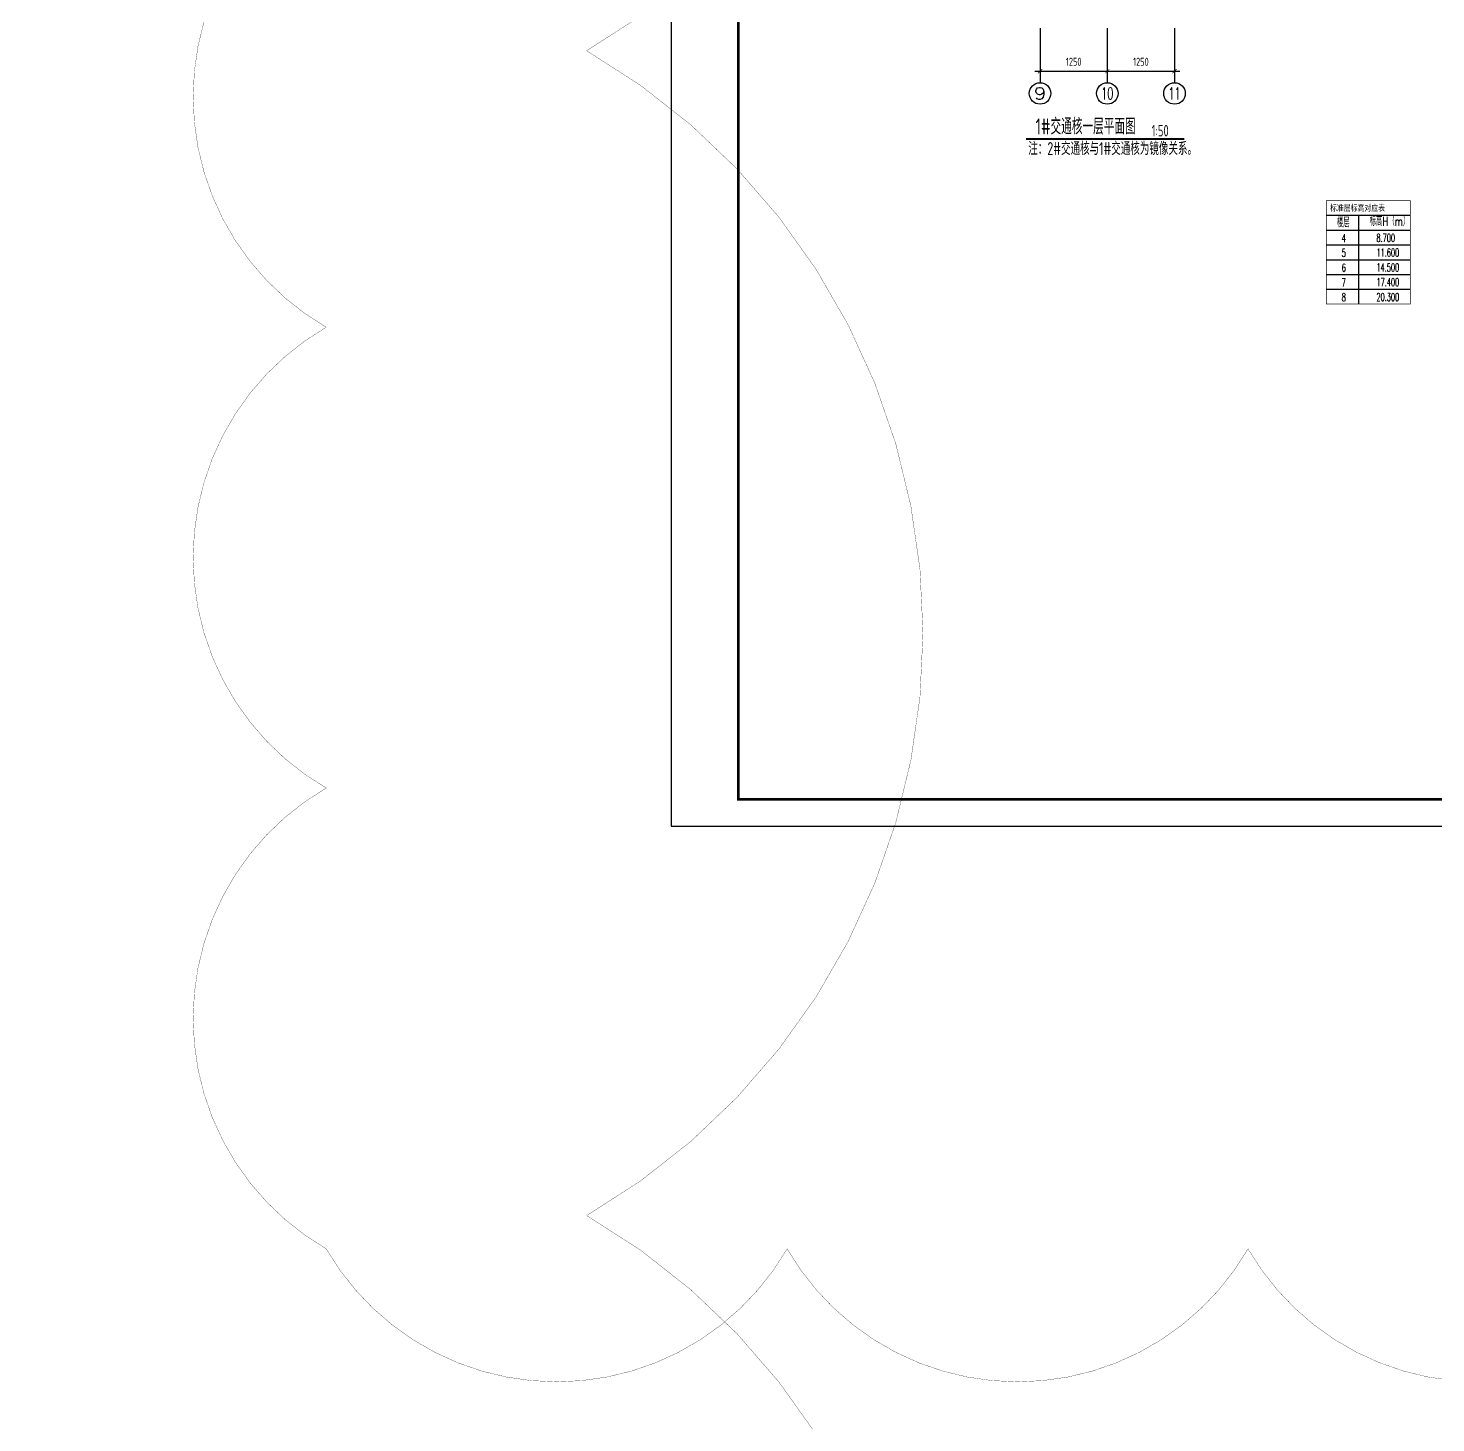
# Model space of a CAD drawing. Extents: x -668857 to 154266, y -275694 to 291306.
# Drawn here: x -39293 to -13122, y 185522 to 211459 of the extents above; entities that cross this region are included whole.
import ezdxf
from ezdxf.enums import TextEntityAlignment as Align

# ---------------------------------------------------------------- set-up
doc = ezdxf.new("R2010")
doc.units = 0
doc.header["$LTSCALE"] = 1000
doc.layers.get('0').update_dxf_attribs({"linetype": 'CONTINUOUS'})
doc.layers.get('DEFPOINTS').update_dxf_attribs({"linetype": 'CONTINUOUS'})
for name, color, linetype in [('-TK', 7, 'CONTINUOUS'), ('A-AXIS_TEXT', 7, 'CONTINUOUS'), ('AXIS', 3, 'CONTINUOUS'), ('C-Sheet-图框', 101, 'CONTINUOUS'), ('DIM_SYMB', 3, 'CONTINUOUS'), ('PUB_TEXT', 2, 'CONTINUOUS'), ('S-Y一般标注', 3, 'CONTINUOUS')]:
    doc.layers.add(name, color=color, linetype=linetype)
doc.layers.add('AXIS_TEXT', color=7, linetype='CONTINUOUS', lineweight=20)
doc.layers.add('审图修改', color=2, linetype='CONTINUOUS', plot=False)
doc.styles.add('_TCH_AXIS', font='COMPLEX', dxfattribs={"bigfont": 'GBCBIG'})
doc.styles.add('_TCH_DIM', font='SIMPLEX.shx', dxfattribs={"width": 0.7, "bigfont": 'GBCBIG.shx'})
doc.styles.add('COMPLEX', font='COMPLEX')
doc.styles.add('TSSD_DIMENSION', font='Tssdeng.shx', dxfattribs={"width": 0.7, "bigfont": 'tssdchn.shx'})
doc.styles.add('TSSD_REIN', font='tssdeng.shx', dxfattribs={"width": 0.7, "height": 300, "bigfont": 'tssdchn.shx'})
doc.styles.add('宋体', font='', dxfattribs={"height": 50})
doc.styles.get('宋体').set_extended_font_data('SimSun')
doc.dimstyles.new('TSSD_100_100$0', dxfattribs={"dimtxt": 300, "dimasz": 80, "dimexe": 100, "dimexo": 250, "dimgap": 100, "dimtad": 1, "dimdec": 0, "dimzin": 0, "dimdsep": 46, "dimtxsty": 'TSSD_DIMENSION', "dimblk": 'ARCHTICK', "dimcen": 0, "dimdle": 100, "dimclrd": 3, "dimclre": 3, "dimclrt": 7, "dimadec": 0, "dimazin": 0, "dimtfac": 1, "dimtdec": 0, "dimtix": 1, "dimtmove": 2, "dimatfit": 3, "dimldrblk": 'ARCHTICK', "dimfxl": 0, "dimtolj": 1, "dimtzin": 0, "dimarcsym": 0})

# ---------------------------------------------------------------- blocks, each defined once
blk = doc.blocks.new('_ArchTick')
at = {"color": 0, "linetype": 'ByBlock', "const_width": 0.15}
blk.add_lwpolyline([(-0.5, -0.5), (0.5, 0.5)], dxfattribs=at)
blk = doc.blocks.new('*D354')
at = {"layer": 'DEFPOINTS', "color": 0}
for p in [(-20480, 211459), (-19230, 211459), (-19230, 210659)]:
    blk.add_point(p, dxfattribs=at)
at = {"layer": 'S-Y一般标注', "color": 3, "lineweight": -2}
for p, q in [((-20480, 211209), (-20480, 210559)), ((-19230, 211209), (-19230, 210559)), ((-20580, 210659), (-19130, 210659))]:
    blk.add_line(p, q, dxfattribs=at)
at = {"layer": 'S-Y一般标注', "color": 3, "lineweight": -2, "xscale": 80, "yscale": 80, "zscale": 80, "rotation": 180}
blk.add_blockref('_ArchTick', (-20480, 210659), dxfattribs=at)
at = {"layer": 'S-Y一般标注', "color": 3, "lineweight": -2, "xscale": 80, "yscale": 80, "zscale": 80}
blk.add_blockref('_ArchTick', (-19230, 210659), dxfattribs=at)
at = {"layer": 'S-Y一般标注', "color": 7, "insert": (-19855, 210834), "char_height": 150, "attachment_point": 5, "style": 'TSSD_DIMENSION'}
blk.add_mtext('\\A1;1250', dxfattribs=at)
blk = doc.blocks.new('ArchTick')
at = {"color": 0, "linetype": 'ByBlock', "lineweight": -2, "const_width": 0.075}
blk.add_lwpolyline([(-0.25, -0.25), (0.25, 0.25)], dxfattribs=at)
blk = doc.blocks.new('*D356')
at = {"layer": 'DEFPOINTS', "color": 0}
for p in [(-19230, 211459), (-17980, 211459), (-17980, 210659)]:
    blk.add_point(p, dxfattribs=at)
at = {"layer": 'S-Y一般标注', "color": 3, "lineweight": -2}
for p, q in [((-19230, 211209), (-19230, 210559)), ((-17980, 211209), (-17980, 210559)), ((-19330, 210659), (-17880, 210659))]:
    blk.add_line(p, q, dxfattribs=at)
at = {"layer": 'S-Y一般标注', "color": 3, "lineweight": -2, "xscale": 80, "yscale": 80, "zscale": 80, "rotation": 180}
blk.add_blockref('_ArchTick', (-19230, 210659), dxfattribs=at)
at = {"layer": 'S-Y一般标注', "color": 3, "lineweight": -2, "xscale": 80, "yscale": 80, "zscale": 80}
blk.add_blockref('_ArchTick', (-17980, 210659), dxfattribs=at)
at = {"layer": 'S-Y一般标注', "color": 7, "insert": (-18605, 210834), "char_height": 150, "attachment_point": 5, "style": 'TSSD_DIMENSION'}
blk.add_mtext('\\A1;1250', dxfattribs=at)
blk = doc.blocks.new('A$C4D992532')
at = {"layer": 'C-Sheet-图框', "color": 0}
for p, q in [((-872, 1100), (-89, 1100)), ((-872, 1100), (-89, 1100)), ((-572, 1100), (-572, 275)), ((-872, 962), (-89, 962)), ((-872, 825), (-89, 825)), ((-872, 687), (-89, 687)), ((-872, 550), (-89, 550)), ((-872, 412), (-89, 412))]:
    blk.add_line(p, q, dxfattribs=at)
at = {"layer": 'C-Sheet-图框', "color": 0, "const_width": 6}
blk.add_lwpolyline([(-872, 275), (-89, 275), (-89, 1237), (-872, 1237)], close=True, dxfattribs=at)
at = {"layer": 'PUB_TEXT', "color": 2, "style": '宋体', "width": 0.8}
blk.add_text('标准层标高对应表', height=57, dxfattribs=at).set_placement((-836, 1140))
at = {"layer": 'PUB_TEXT', "style": '_TCH_DIM'}
for s, height, width, p in [('楼层', 84.4, 0.7, (-773, 989)), ('标高H（m）', 84.4, 0.7, (-468, 1001)), ('4', 74.4, 0.494118, (-728, 851)), ('8.700', 74.4, 0.494118, (-405, 853)), ('5', 74.4, 0.494118, (-728, 714)), ('11.600', 74.4, 0.494118, (-405, 716)), ('6', 74.4, 0.494118, (-728, 576)), ('14.500', 74.4, 0.494118, (-405, 578)), ('7', 74.4, 0.494118, (-728, 439)), ('17.400', 74.4, 0.494118, (-405, 441)), ('8', 74.4, 0.494118, (-728, 301)), ('20.300', 74.4, 0.494118, (-405, 303))]:
    blk.add_text(s, height=height, dxfattribs=dict(at, width=width)).set_placement(p)
blk = doc.blocks.new('A1')
blk.add_lwpolyline([(0, 59400), (0, 0), (84100, 0), (84100, 59400)], close=True)
at = {"const_width": 100}
blk.add_lwpolyline([(2500, 58400), (2500, 1000), (83100, 1000), (83100, 58400)], close=True, dxfattribs=at)
blk = doc.blocks.new('_AXISO')
blk.add_circle((0, 0), 0.5)
at = {"layer": 'A-AXIS_TEXT', "style": 'COMPLEX', "width": 1.041667}
blk.add_attdef('A', text='', height=0.56, dxfattribs=at).set_placement((-0.25, -0.28), (0.25, -0.28), align=Align.FIT)

msp = doc.modelspace()

# ---------------------------------------------------------------- linework, layer by layer
at = {"layer": 'AXIS'}
for p, q in [((-20480, 211459.19), (-20480, 210444.58)), ((-19230.48, 211459.19), (-19230.48, 210444.58)), ((-17980, 211459.19), (-17980, 210444.58))]:
    msp.add_line(p, q, dxfattribs=at)
at = {"layer": 'DIM_SYMB', "const_width": 35}
msp.add_lwpolyline([(-20742.59, 209397.54), (-17797.85, 209397.54)], dxfattribs=at)
at = {"layer": '审图修改', "const_width": 5}
for points in [[(-137220.93, 232701.85, -0.57735027), (-115558.65, 232701.85, -0.57735027), (-93896.37, 232701.85, -0.57735027), (-72234.1, 232701.85, -0.57735027), (-50571.82, 232701.85, -0.57735027), (-28909.54, 232701.85, -0.57735027), (-28909.54, 211039.58, -0.57735027), (-28909.54, 189377.3, -0.57735027), (-28909.54, 167715.02, -0.57735027), (-28909.54, 146052.75, -0.57735027), (-28909.54, 124390.47, -0.57735027), (-28909.54, 102728.19, -0.57735027), (-28909.54, 81065.92, -0.57735027), (-28909.54, 59403.64, -0.57735027), (-28909.54, 37741.36, -0.57735027), (-28909.54, 16079.09, -0.57735027)], [(-33752.09, 231605.36, -0.57735027), (-25182.76, 231605.36, -0.57735027), (-16613.43, 231605.36, -0.57735027), (-8044.11, 231605.36, -0.57735027), (525.22, 231605.36, -0.57735027), (9094.55, 231605.36, -0.57735027), (9094.55, 223036.04, -0.57735027), (9094.55, 214466.71, -0.57735027), (9094.55, 205897.38, -0.57735027), (9094.55, 197328.05, -0.57735027), (9094.55, 188758.72, -0.57735027), (525.22, 188758.72, -0.57735027), (-8044.11, 188758.72, -0.57735027), (-16613.43, 188758.72, -0.57735027), (-25182.76, 188758.72, -0.57735027), (-33752.09, 188758.72, -0.57735027), (-33752.09, 197328.05, -0.57735027), (-33752.09, 205897.38, -0.57735027), (-33752.09, 214466.71, -0.57735027), (-33752.09, 223036.04, -0.57735027), (-33752.09, 231605.36, -0.57735027), (-33752.09, 231605.36, -0.57735027)]]:
    msp.add_lwpolyline(points, format="xyb", dxfattribs=at)

# ---------------------------------------------------------------- block references
at = {"layer": '-TK', "xscale": 0.5, "yscale": 0.5, "zscale": 0.5}
msp.add_blockref('A1', (-27340.11, 196618.49), dxfattribs=at)
at = {"xscale": 2, "yscale": 2, "zscale": 2}
msp.add_blockref('A$C4D992532', (-13415.99, 205778.37), dxfattribs=at)
at = {"layer": 'AXIS'}
ref = msp.add_blockref('_AXISO', (-20480, 210244.58), dxfattribs=dict(at, xscale=400, yscale=400, zscale=400))
ref.add_attrib('A', '9', dxfattribs={"layer": 'AXIS_TEXT', "height": 226.27, "style": '_TCH_AXIS', "width": 1.5}).set_placement((-20593.14, 210131.44), (-20366.86, 210131.44), align=Align.FIT)
ref = msp.add_blockref('_AXISO', (-19230.48, 210244.58), dxfattribs=dict(at, xscale=400, yscale=400, zscale=400))
ref.add_attrib('A', '10', dxfattribs={"layer": 'AXIS_TEXT', "height": 226.274, "style": '_TCH_AXIS', "width": 0.724138}).set_placement((-19343.62, 210131.44), (-19117.35, 210131.44), align=Align.FIT)
ref = msp.add_blockref('_AXISO', (-17980, 210244.58), dxfattribs=dict(at, xscale=400, yscale=400, zscale=400))
ref.add_attrib('A', '11', dxfattribs={"layer": 'AXIS_TEXT', "height": 226.274, "style": '_TCH_AXIS', "width": 0.875}).set_placement((-18093.14, 210131.44), (-17866.86, 210131.44), align=Align.FIT)

# ---------------------------------------------------------------- texts
at = {"layer": 'PUB_TEXT', "style": 'TSSD_REIN', "width": 0.7}
for s, height, p in [('1#交通核一层平面图', 297.5, (-20562.67, 209482.7)), ('1:50', 212.5, (-18406.44, 209445.79))]:
    msp.add_text(s, height=height, dxfattribs=at).set_placement(p)
at = {"layer": 'PUB_TEXT', "color": 1, "style": 'TSSD_REIN', "width": 0.7}
msp.add_text('注：2#交通核与1#交通核为镜像关系。', height=241.1348, dxfattribs=at).set_placement((-20699.78, 209099.24))

# ---------------------------------------------------------------- dimensions: what is measured, and where the dimension line sits
at = {"layer": 'S-Y一般标注'}
for base, p1, p2, picture, middle in [((-19230, 210659.19), (-20480, 211459.19), (-19230, 211459.19), '*D354', (-19855, 210834.19)), ((-17980, 210659.19), (-19230, 211459.19), (-17980, 211459.19), '*D356', (-18605, 210834.19))]:
    dim = msp.add_linear_dim(base=base, p1=p1, p2=p2, dimstyle='TSSD_100_100$0', override={"dimtxt": 150, "dimtxsty": 'TSSD_DIMENSION', "dimldrblk": 'ArchTick'}, dxfattribs=at)
    dim.commit()
    dim.dimension.update_dxf_attribs({"geometry": picture, "text_midpoint": middle})

doc.saveas('drawing.dxf')
